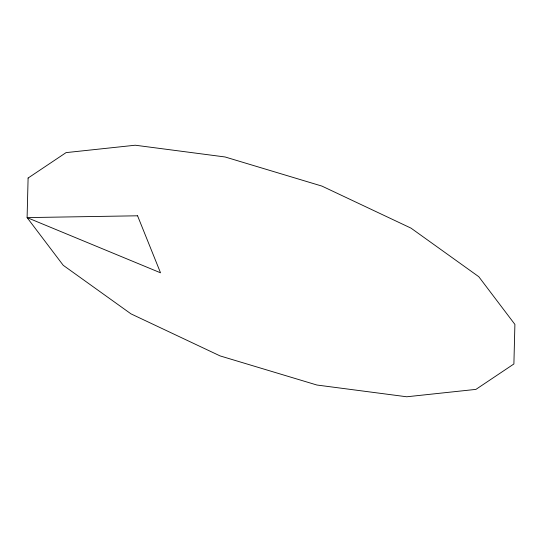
<?xml version="1.0" encoding="UTF-8"?>
<svg xmlns="http://www.w3.org/2000/svg" width="542" height="542" viewBox="0 0 542 542"><rect width="100%" height="100%" fill="white"/><g stroke="black" fill="none" stroke-linecap="round" stroke-linejoin="round"><path stroke-width="0.81" d="M28.103 178.033L27.1 217.599L63.231 265.302L130.995 313.865L220.072 355.904L316.901 385.023L406.744 396.778L475.923 389.386L513.897 363.967L514.9 324.401L478.769 276.698L411.005 228.135L321.928 186.096L225.099 156.977L135.256 145.222L66.077 152.614L28.103 178.033M137.573 215.797L27.1 217.599L160.527 272.809L137.573 215.797"/></g></svg>
